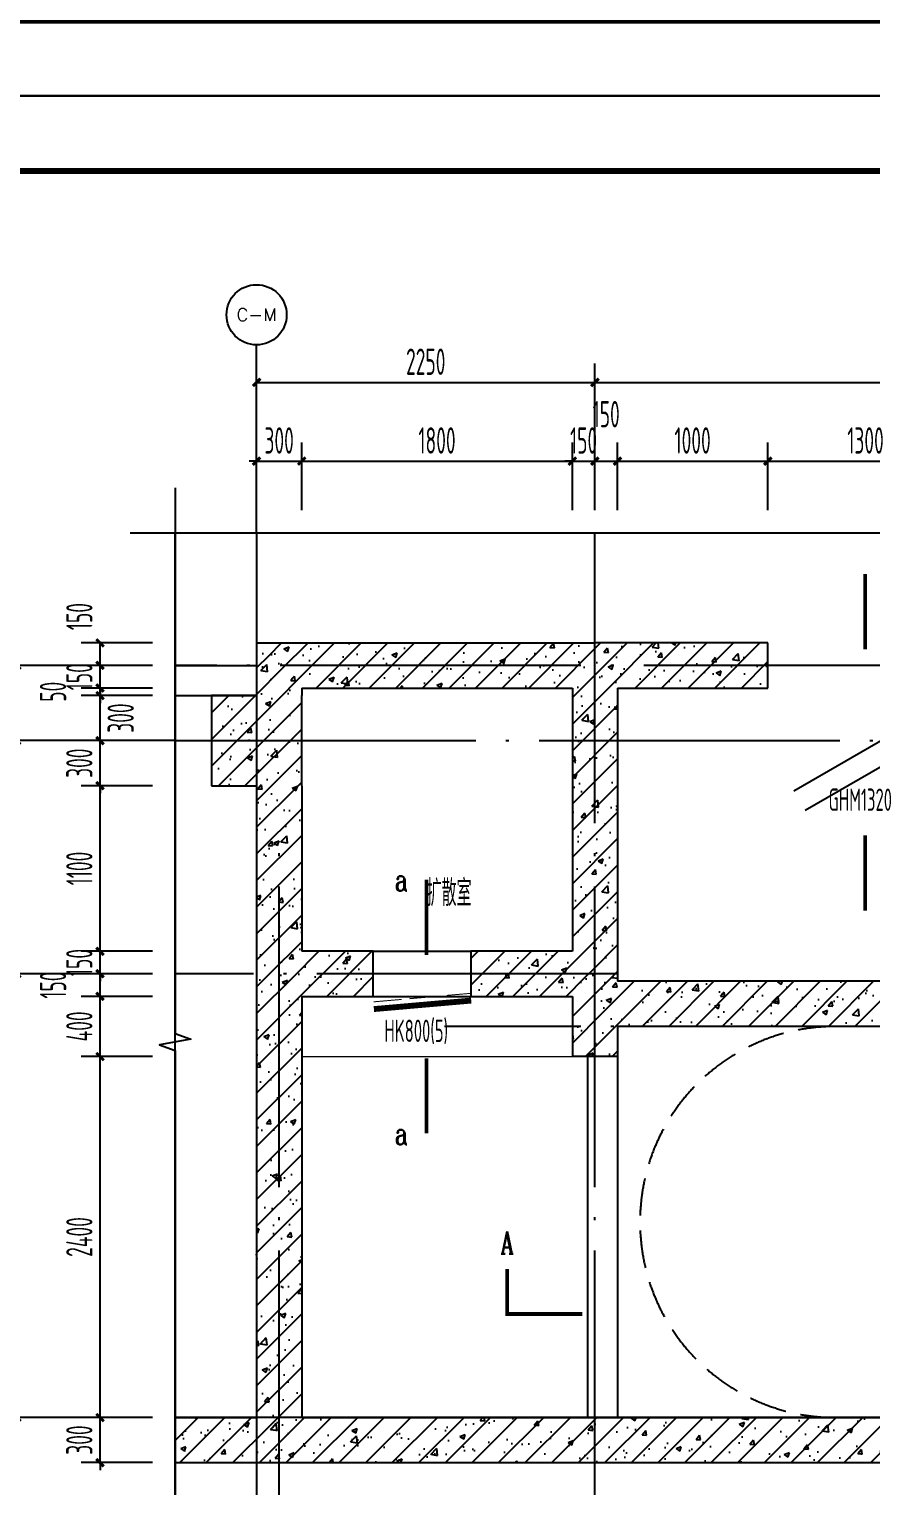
# Model space of a CAD drawing. Extents: x -473190 to 2138458, y -81875 to 2633646.
# Drawn here: x 1350674 to 1356273, y -31717 to -22032 of the extents above; entities that cross this region are included whole.
import ezdxf
from ezdxf.enums import TextEntityAlignment as Align

# ---------------------------------------------------------------- set-up
doc = ezdxf.new("R2010")
doc.units = 0
doc.header["$LTSCALE"] = 1000
doc.linetypes.add('DASH', pattern=[0.35, 0.25, -0.1])
doc.linetypes.add('DOTE', pattern=[2.42, 2, -0.2, 0.02, -0.2])
for name, color, linetype in [('A-COLUMN', 2, 'Continuous'), ('A-WALL', 2, 'Continuous'), ('AXIS', 3, 'Continuous'), ('AXIS_TEXT', 7, 'Continuous'), ('DIM_SYMB', 3, 'Continuous'), ('DOTE', 1, 'DOTE'), ('ECA_TK', 7, 'Continuous'), ('PUB_DIM', 3, 'Continuous'), ('PUB_HATCH', 8, 'Continuous'), ('PUB_TEXT', 7, 'Continuous'), ('RF-M', 4, 'Continuous'), ('RF-MBH', 11, 'Continuous'), ('RF-QT', 30, 'Continuous'), ('STAIR', 2, 'Continuous'), ('tk', 7, 'Continuous')]:
    doc.layers.add(name, color=color, linetype=linetype)
doc.layers.add('RF-WZ', color=110, linetype='Continuous', lineweight=0)
doc.styles.add('8B2_02', font='tssdeng.shx', dxfattribs={"width": 0.6, "bigfont": 'TSSDCHN.shx'})
doc.styles.add('_TCH_AXIS', font='COMPLEX', dxfattribs={"bigfont": 'GBCBIG'})
doc.styles.add('_TCH_DIM_T3', font='tssdeng.shx', dxfattribs={"width": 0.564706, "bigfont": '@@@tssdchn.shx'})
doc.styles.add('_TCH_LABEL', font='COMPLEX', dxfattribs={"bigfont": 'GBCBIG'})
doc.styles.add('_TCH_WINDOW', font='tssdeng.shx', dxfattribs={"width": 0.8, "height": 3.5, "bigfont": 'tssdchn.shx'})
doc.styles.add('COMPLEX', font='COMPLEX.shx', dxfattribs={"width": 0.65})
doc.dimstyles.new('_TCH_ARCH&&50', dxfattribs={"dimtxt": 175, "dimasz": 50, "dimexe": 125, "dimexo": 150, "dimgap": 50, "dimtad": 1, "dimdec": 0, "dimzin": 0, "dimdsep": 46, "dimtxsty": '_TCH_DIM_T3', "dimblk": 'ARCHTICK', "dimcen": 0.09, "dimclrt": 7, "dimazin": 2, "dimtfac": 1, "dimtdec": 0, "dimtix": 1, "dimtmove": 2, "dimatfit": 3, "dimfxl": 0, "dimtolj": 1, "dimtzin": 0, "dimarcsym": 0})
pattern_1 = [(45, (-477544.96, -71625.69), (-88.388348, 88.388348), []), (50, (-477544.96, -71625.7), (358.63009, -31.376067), [37.5, -412.5]), (355, (-477544.96, -71625.7), (-69.37567, 376.09607), [30, -330]), (100.4514, (-477515.08, -71628.3), (289.25469, 344.71977), [31.870095, -350.571056]), (46.1842, (-477544.96, -71525.7), (533.62052, -82.75951), [56.25, -618.75]), (96.6356, (-477500.5, -71532.6), (467.33135, 487.05894), [47.80514, -525.8565]), (351.1842, (-477544.96, -71525.7), (467.33097, 487.0593), [45, -495]), (21, (-477494.96, -71550.7), (298.453526, -201.309445), [37.5, -412.5]), (326, (-477494.96, -71550.7), (121.657666, 362.57502), [30, -330]), (71.4514, (-477470.1, -71567.47), (420.111314, 161.26525), [31.870095, -350.571056]), (37.5, (-477544.96, -71625.69), (6.079928, 166.446927), [0, -326, 0, -335, 0, -331.25]), (7.5, (-477544.96, -71625.69), (131.534769, 197.205856), [0, -191, 0, -318.5, 0, -126.25]), (327.5, (-477656.46, -71625.69), (266.911218, -11.277436), [0, -125, 0, -390, 0, -517.5]), (317.5, (-477706.46, -71625.7), (291.593085, 50.05249), [0, -162.5, 0, -259, 0, -367.5])]

# ---------------------------------------------------------------- blocks, each defined once
blk = doc.blocks.new('10B_A1E图框')
at = {"layer": 'ECA_TK'}
blk.add_lwpolyline([(0, 0), (841, 0), (841, 594), (0, 594)], close=True, dxfattribs=at)
at = {"layer": 'ECA_TK', "const_width": 0.8}
blk.add_lwpolyline([(831, 10), (831, 584), (18, 584), (18, 10)], close=True, dxfattribs=at)
blk = doc.blocks.new('_ArchTick')
at = {"color": 0, "linetype": 'ByBlock', "const_width": 0.4}
blk.add_lwpolyline([(-0.5, -0.5), (0.5, 0.5)], dxfattribs=at)
blk = doc.blocks.new('*D2734')
at = {"layer": 'Defpoints', "color": 0, "transparency": 16777216}
for p in [(1351145.7, -26112.1), (1351645.7, -26112.1), (1351645.7, -26262.1)]:
    blk.add_point(p, dxfattribs=at)
at = {"layer": 'PUB_DIM', "color": 0, "lineweight": -2, "transparency": 16777216}
for p, q in [((1351495.7, -26112.1), (1351020.7, -26112.1)), ((1351145.7, -26262.1), (1351145.7, -26112.1)), ((1351495.7, -26262.1), (1351020.7, -26262.1))]:
    blk.add_line(p, q, dxfattribs=at)
at = {"layer": 'PUB_DIM', "color": 0, "lineweight": -2, "transparency": 16777216, "xscale": 50, "yscale": 50, "zscale": 50}
for p, rotation in [((1351145.7, -26112.1), 90), ((1351145.7, -26262.1), 270)]:
    blk.add_blockref('_ArchTick', p, dxfattribs=dict(at, rotation=rotation))
at = {"layer": 'PUB_DIM', "color": 7, "transparency": 16777216, "insert": (1351008.2, -25937.1), "char_height": 175, "attachment_point": 5, "rotation": 90, "style": '_TCH_DIM_T3'}
blk.add_mtext('\\A1;150', dxfattribs=at)
blk = doc.blocks.new('*D2735')
at = {"layer": 'Defpoints', "color": 0, "transparency": 16777216}
for p in [(1351145.7, -26262.1), (1351645.7, -26262.1), (1351645.7, -26412.1)]:
    blk.add_point(p, dxfattribs=at)
at = {"layer": 'PUB_DIM', "color": 0, "lineweight": -2, "transparency": 16777216}
for p, q in [((1351145.7, -26262.1), (1351145.7, -26212.1)), ((1351495.7, -26262.1), (1351020.7, -26262.1)), ((1351145.7, -26412.1), (1351145.7, -26262.1)), ((1351495.7, -26412.1), (1351020.7, -26412.1)), ((1351145.7, -26412.1), (1351145.7, -26462.1))]:
    blk.add_line(p, q, dxfattribs=at)
at = {"layer": 'PUB_DIM', "color": 0, "lineweight": -2, "transparency": 16777216, "xscale": 50, "yscale": 50, "zscale": 50}
for p, rotation in [((1351145.7, -26262.1), 270), ((1351145.7, -26412.1), 90)]:
    blk.add_blockref('_ArchTick', p, dxfattribs=dict(at, rotation=rotation))
at = {"layer": 'PUB_DIM', "color": 7, "transparency": 16777216, "insert": (1351008.2, -26337.1), "char_height": 175, "attachment_point": 5, "rotation": 90, "style": '_TCH_DIM_T3'}
blk.add_mtext('\\A1;150', dxfattribs=at)
blk = doc.blocks.new('*D2736')
at = {"layer": 'Defpoints', "color": 0, "transparency": 16777216}
for p in [(1351145.7, -26412.1), (1351645.7, -26412.1), (1351645.7, -26462.1)]:
    blk.add_point(p, dxfattribs=at)
at = {"layer": 'PUB_DIM', "color": 0, "lineweight": -2, "transparency": 16777216}
for p, q in [((1351495.7, -26412.1), (1351020.7, -26412.1)), ((1351145.7, -26412.1), (1351145.7, -26362.1)), ((1351145.7, -26462.1), (1351145.7, -26412.1)), ((1351495.7, -26462.1), (1351020.7, -26462.1)), ((1351145.7, -26462.1), (1351145.7, -26512.1))]:
    blk.add_line(p, q, dxfattribs=at)
at = {"layer": 'PUB_DIM', "color": 0, "lineweight": -2, "transparency": 16777216, "xscale": 50, "yscale": 50, "zscale": 50}
for p, rotation in [((1351145.7, -26412.1), 270), ((1351145.7, -26462.1), 90)]:
    blk.add_blockref('_ArchTick', p, dxfattribs=dict(at, rotation=rotation))
at = {"layer": 'PUB_DIM', "color": 7, "transparency": 16777216, "insert": (1350833.2, -26437.1), "char_height": 175, "attachment_point": 5, "rotation": 90, "style": '_TCH_DIM_T3'}
blk.add_mtext('\\A1;50', dxfattribs=at)
blk = doc.blocks.new('*D2737')
at = {"layer": 'Defpoints', "color": 0, "transparency": 16777216}
for p in [(1351145.7, -26462.1), (1351645.7, -26462.1), (1351645.7, -26762.1)]:
    blk.add_point(p, dxfattribs=at)
at = {"layer": 'PUB_DIM', "color": 0, "lineweight": -2, "transparency": 16777216}
for p, q in [((1351495.7, -26462.1), (1351020.7, -26462.1)), ((1351145.7, -26762.1), (1351145.7, -26462.1)), ((1351495.7, -26762.1), (1351020.7, -26762.1))]:
    blk.add_line(p, q, dxfattribs=at)
at = {"layer": 'PUB_DIM', "color": 0, "lineweight": -2, "transparency": 16777216, "xscale": 50, "yscale": 50, "zscale": 50}
for p, rotation in [((1351145.7, -26462.1), 90), ((1351145.7, -26762.1), 270)]:
    blk.add_blockref('_ArchTick', p, dxfattribs=dict(at, rotation=rotation))
at = {"layer": 'PUB_DIM', "color": 7, "transparency": 16777216, "insert": (1351283.2, -26612.1), "char_height": 175, "attachment_point": 5, "rotation": 90, "style": '_TCH_DIM_T3'}
blk.add_mtext('\\A1;300', dxfattribs=at)
blk = doc.blocks.new('*D2738')
at = {"layer": 'Defpoints', "color": 0, "transparency": 16777216}
for p in [(1351145.7, -26762.1), (1351645.7, -26762.1), (1351645.7, -27062.1)]:
    blk.add_point(p, dxfattribs=at)
at = {"layer": 'PUB_DIM', "color": 0, "lineweight": -2, "transparency": 16777216}
for p, q in [((1351145.7, -26762.1), (1351145.7, -26712.1)), ((1351495.7, -26762.1), (1351020.7, -26762.1)), ((1351145.7, -27062.1), (1351145.7, -26762.1)), ((1351495.7, -27062.1), (1351020.7, -27062.1)), ((1351145.7, -27062.1), (1351145.7, -27112.1))]:
    blk.add_line(p, q, dxfattribs=at)
at = {"layer": 'PUB_DIM', "color": 0, "lineweight": -2, "transparency": 16777216, "xscale": 50, "yscale": 50, "zscale": 50}
for p, rotation in [((1351145.7, -26762.1), 270), ((1351145.7, -27062.1), 90)]:
    blk.add_blockref('_ArchTick', p, dxfattribs=dict(at, rotation=rotation))
at = {"layer": 'PUB_DIM', "color": 7, "transparency": 16777216, "insert": (1351008.2, -26912.1), "char_height": 175, "attachment_point": 5, "rotation": 90, "style": '_TCH_DIM_T3'}
blk.add_mtext('\\A1;300', dxfattribs=at)
blk = doc.blocks.new('*D2739')
at = {"layer": 'Defpoints', "color": 0, "transparency": 16777216}
for p in [(1351145.7, -27062.1), (1351645.7, -27062.1), (1351645.7, -28162.1)]:
    blk.add_point(p, dxfattribs=at)
at = {"layer": 'PUB_DIM', "color": 0, "lineweight": -2, "transparency": 16777216}
for p, q in [((1351495.7, -27062.1), (1351020.7, -27062.1)), ((1351145.7, -28162.1), (1351145.7, -27062.1)), ((1351495.7, -28162.1), (1351020.7, -28162.1))]:
    blk.add_line(p, q, dxfattribs=at)
at = {"layer": 'PUB_DIM', "color": 0, "lineweight": -2, "transparency": 16777216, "xscale": 50, "yscale": 50, "zscale": 50}
for p, rotation in [((1351145.7, -27062.1), 90), ((1351145.7, -28162.1), 270)]:
    blk.add_blockref('_ArchTick', p, dxfattribs=dict(at, rotation=rotation))
at = {"layer": 'PUB_DIM', "color": 7, "transparency": 16777216, "insert": (1351008.2, -27612.1), "char_height": 175, "attachment_point": 5, "rotation": 90, "style": '_TCH_DIM_T3'}
blk.add_mtext('\\A1;1100', dxfattribs=at)
blk = doc.blocks.new('*D2740')
at = {"layer": 'Defpoints', "color": 0, "transparency": 16777216}
for p in [(1351145.7, -28162.1), (1351645.7, -28162.1), (1351645.7, -28312.1)]:
    blk.add_point(p, dxfattribs=at)
at = {"layer": 'PUB_DIM', "color": 0, "lineweight": -2, "transparency": 16777216}
for p, q in [((1351495.7, -28162.1), (1351020.7, -28162.1)), ((1351145.7, -28162.1), (1351145.7, -28112.1)), ((1351145.7, -28312.1), (1351145.7, -28162.1)), ((1351495.7, -28312.1), (1351020.7, -28312.1)), ((1351145.7, -28312.1), (1351145.7, -28362.1))]:
    blk.add_line(p, q, dxfattribs=at)
at = {"layer": 'PUB_DIM', "color": 0, "lineweight": -2, "transparency": 16777216, "xscale": 50, "yscale": 50, "zscale": 50}
for p, rotation in [((1351145.7, -28162.1), 270), ((1351145.7, -28312.1), 90)]:
    blk.add_blockref('_ArchTick', p, dxfattribs=dict(at, rotation=rotation))
at = {"layer": 'PUB_DIM', "color": 7, "transparency": 16777216, "insert": (1351008.2, -28237.1), "char_height": 175, "attachment_point": 5, "rotation": 90, "style": '_TCH_DIM_T3'}
blk.add_mtext('\\A1;150', dxfattribs=at)
blk = doc.blocks.new('*D2741')
at = {"layer": 'Defpoints', "color": 0, "transparency": 16777216}
for p in [(1351145.7, -28312.1), (1351645.7, -28312.1), (1351645.7, -28462.1)]:
    blk.add_point(p, dxfattribs=at)
at = {"layer": 'PUB_DIM', "color": 0, "lineweight": -2, "transparency": 16777216}
for p, q in [((1351495.7, -28312.1), (1351020.7, -28312.1)), ((1351145.7, -28462.1), (1351145.7, -28312.1)), ((1351495.7, -28462.1), (1351020.7, -28462.1))]:
    blk.add_line(p, q, dxfattribs=at)
at = {"layer": 'PUB_DIM', "color": 0, "lineweight": -2, "transparency": 16777216, "xscale": 50, "yscale": 50, "zscale": 50}
for p, rotation in [((1351145.7, -28312.1), 90), ((1351145.7, -28462.1), 270)]:
    blk.add_blockref('_ArchTick', p, dxfattribs=dict(at, rotation=rotation))
at = {"layer": 'PUB_DIM', "color": 7, "transparency": 16777216, "insert": (1350833.2, -28387.1), "char_height": 175, "attachment_point": 5, "rotation": 90, "style": '_TCH_DIM_T3'}
blk.add_mtext('\\A1;150', dxfattribs=at)
blk = doc.blocks.new('*D2742')
at = {"layer": 'Defpoints', "color": 0, "transparency": 16777216}
for p in [(1351145.7, -28462.1), (1351645.7, -28462.1), (1351645.7, -28862.1)]:
    blk.add_point(p, dxfattribs=at)
at = {"layer": 'PUB_DIM', "color": 0, "lineweight": -2, "transparency": 16777216}
for p, q in [((1351495.7, -28462.1), (1351020.7, -28462.1)), ((1351145.7, -28862.1), (1351145.7, -28462.1)), ((1351495.7, -28862.1), (1351020.7, -28862.1))]:
    blk.add_line(p, q, dxfattribs=at)
at = {"layer": 'PUB_DIM', "color": 0, "lineweight": -2, "transparency": 16777216, "xscale": 50, "yscale": 50, "zscale": 50}
for p, rotation in [((1351145.7, -28462.1), 90), ((1351145.7, -28862.1), 270)]:
    blk.add_blockref('_ArchTick', p, dxfattribs=dict(at, rotation=rotation))
at = {"layer": 'PUB_DIM', "color": 7, "transparency": 16777216, "insert": (1351008.2, -28662.1), "char_height": 175, "attachment_point": 5, "rotation": 90, "style": '_TCH_DIM_T3'}
blk.add_mtext('\\A1;400', dxfattribs=at)
blk = doc.blocks.new('*D2743')
at = {"layer": 'Defpoints', "color": 0, "transparency": 16777216}
for p in [(1351145.7, -28862.1), (1351645.7, -28862.1), (1351645.7, -31262.1)]:
    blk.add_point(p, dxfattribs=at)
at = {"layer": 'PUB_DIM', "color": 0, "lineweight": -2, "transparency": 16777216}
for p, q in [((1351495.7, -28862.1), (1351020.7, -28862.1)), ((1351145.7, -31262.1), (1351145.7, -28862.1)), ((1351495.7, -31262.1), (1351020.7, -31262.1))]:
    blk.add_line(p, q, dxfattribs=at)
at = {"layer": 'PUB_DIM', "color": 0, "lineweight": -2, "transparency": 16777216, "xscale": 50, "yscale": 50, "zscale": 50}
for p, rotation in [((1351145.7, -28862.1), 90), ((1351145.7, -31262.1), 270)]:
    blk.add_blockref('_ArchTick', p, dxfattribs=dict(at, rotation=rotation))
at = {"layer": 'PUB_DIM', "color": 7, "transparency": 16777216, "insert": (1351008.2, -30062.1), "char_height": 175, "attachment_point": 5, "rotation": 90, "style": '_TCH_DIM_T3'}
blk.add_mtext('\\A1;2400', dxfattribs=at)
blk = doc.blocks.new('*D2744')
at = {"layer": 'Defpoints', "color": 0, "transparency": 16777216}
for p in [(1351145.7, -31262.1), (1351645.7, -31262.1), (1351645.7, -31562.1)]:
    blk.add_point(p, dxfattribs=at)
at = {"layer": 'PUB_DIM', "color": 0, "lineweight": -2, "transparency": 16777216}
for p, q in [((1351495.7, -31262.1), (1351020.7, -31262.1)), ((1351145.7, -31262.1), (1351145.7, -31212.1)), ((1351145.7, -31562.1), (1351145.7, -31262.1)), ((1351495.7, -31562.1), (1351020.7, -31562.1)), ((1351145.7, -31562.1), (1351145.7, -31612.1))]:
    blk.add_line(p, q, dxfattribs=at)
at = {"layer": 'PUB_DIM', "color": 0, "lineweight": -2, "transparency": 16777216, "xscale": 50, "yscale": 50, "zscale": 50}
for p, rotation in [((1351145.7, -31262.1), 270), ((1351145.7, -31562.1), 90)]:
    blk.add_blockref('_ArchTick', p, dxfattribs=dict(at, rotation=rotation))
at = {"layer": 'PUB_DIM', "color": 7, "transparency": 16777216, "insert": (1351008.2, -31412.1), "char_height": 175, "attachment_point": 5, "rotation": 90, "style": '_TCH_DIM_T3'}
blk.add_mtext('\\A1;300', dxfattribs=at)
blk = doc.blocks.new('*D2745')
at = {"layer": 'Defpoints', "color": 0, "transparency": 16777216}
for p in [(1352487, -24904), (1352187, -25380.7), (1352487, -25380.7)]:
    blk.add_point(p, dxfattribs=at)
at = {"layer": 'PUB_DIM', "color": 0, "lineweight": -2, "transparency": 16777216}
for p, q in [((1352187, -25230.7), (1352187, -24779)), ((1352487, -25230.7), (1352487, -24779)), ((1352187, -24904), (1352137, -24904)), ((1352187, -24904), (1352487, -24904)), ((1352487, -24904), (1352537, -24904))]:
    blk.add_line(p, q, dxfattribs=at)
at = {"layer": 'PUB_DIM', "color": 0, "lineweight": -2, "transparency": 16777216, "xscale": 50, "yscale": 50, "zscale": 50}
blk.add_blockref('_ArchTick', (1352187, -24904), dxfattribs=at)
at = {"layer": 'PUB_DIM', "color": 0, "lineweight": -2, "transparency": 16777216, "xscale": 50, "yscale": 50, "zscale": 50, "rotation": 180}
blk.add_blockref('_ArchTick', (1352487, -24904), dxfattribs=at)
at = {"layer": 'PUB_DIM', "color": 7, "transparency": 16777216, "insert": (1352337, -24766.5), "char_height": 175, "attachment_point": 5, "style": '_TCH_DIM_T3'}
blk.add_mtext('\\A1;300', dxfattribs=at)
blk = doc.blocks.new('*D2746')
at = {"layer": 'Defpoints', "color": 0, "transparency": 16777216}
for p in [(1354287, -24904), (1352487, -25380.7), (1354287, -25380.7)]:
    blk.add_point(p, dxfattribs=at)
at = {"layer": 'PUB_DIM', "color": 0, "lineweight": -2, "transparency": 16777216}
for p, q in [((1352487, -25230.7), (1352487, -24779)), ((1354287, -25230.7), (1354287, -24779)), ((1352487, -24904), (1354287, -24904))]:
    blk.add_line(p, q, dxfattribs=at)
at = {"layer": 'PUB_DIM', "color": 0, "lineweight": -2, "transparency": 16777216, "xscale": 50, "yscale": 50, "zscale": 50, "rotation": 180}
blk.add_blockref('_ArchTick', (1352487, -24904), dxfattribs=at)
at = {"layer": 'PUB_DIM', "color": 0, "lineweight": -2, "transparency": 16777216, "xscale": 50, "yscale": 50, "zscale": 50}
blk.add_blockref('_ArchTick', (1354287, -24904), dxfattribs=at)
at = {"layer": 'PUB_DIM', "color": 7, "transparency": 16777216, "insert": (1353387, -24766.5), "char_height": 175, "attachment_point": 5, "style": '_TCH_DIM_T3'}
blk.add_mtext('\\A1;1800', dxfattribs=at)
blk = doc.blocks.new('*D2747')
at = {"layer": 'Defpoints', "color": 0, "transparency": 16777216}
for p in [(1354437, -24904), (1354287, -25380.7), (1354437, -25380.7)]:
    blk.add_point(p, dxfattribs=at)
at = {"layer": 'PUB_DIM', "color": 0, "lineweight": -2, "transparency": 16777216}
for p, q in [((1354287, -25230.7), (1354287, -24779)), ((1354437, -25230.7), (1354437, -24779)), ((1354287, -24904), (1354237, -24904)), ((1354287, -24904), (1354437, -24904)), ((1354437, -24904), (1354487, -24904))]:
    blk.add_line(p, q, dxfattribs=at)
at = {"layer": 'PUB_DIM', "color": 0, "lineweight": -2, "transparency": 16777216, "xscale": 50, "yscale": 50, "zscale": 50}
blk.add_blockref('_ArchTick', (1354287, -24904), dxfattribs=at)
at = {"layer": 'PUB_DIM', "color": 0, "lineweight": -2, "transparency": 16777216, "xscale": 50, "yscale": 50, "zscale": 50, "rotation": 180}
blk.add_blockref('_ArchTick', (1354437, -24904), dxfattribs=at)
at = {"layer": 'PUB_DIM', "color": 7, "transparency": 16777216, "insert": (1354362, -24766.5), "char_height": 175, "attachment_point": 5, "style": '_TCH_DIM_T3'}
blk.add_mtext('\\A1;150', dxfattribs=at)
blk = doc.blocks.new('*D2748')
at = {"layer": 'Defpoints', "color": 0, "transparency": 16777216}
for p in [(1354587, -24904), (1354437, -25380.7), (1354587, -25380.7)]:
    blk.add_point(p, dxfattribs=at)
at = {"layer": 'PUB_DIM', "color": 0, "lineweight": -2, "transparency": 16777216}
for p, q in [((1354437, -25230.7), (1354437, -24779)), ((1354587, -25230.7), (1354587, -24779)), ((1354437, -24904), (1354587, -24904))]:
    blk.add_line(p, q, dxfattribs=at)
at = {"layer": 'PUB_DIM', "color": 0, "lineweight": -2, "transparency": 16777216, "xscale": 50, "yscale": 50, "zscale": 50, "rotation": 180}
blk.add_blockref('_ArchTick', (1354437, -24904), dxfattribs=at)
at = {"layer": 'PUB_DIM', "color": 0, "lineweight": -2, "transparency": 16777216, "xscale": 50, "yscale": 50, "zscale": 50}
blk.add_blockref('_ArchTick', (1354587, -24904), dxfattribs=at)
at = {"layer": 'PUB_DIM', "color": 7, "transparency": 16777216, "insert": (1354512, -24591.5), "char_height": 175, "attachment_point": 5, "style": '_TCH_DIM_T3'}
blk.add_mtext('\\A1;150', dxfattribs=at)
blk = doc.blocks.new('*D2749')
at = {"layer": 'Defpoints', "color": 0, "transparency": 16777216}
for p in [(1355587, -24904), (1354587, -25380.7), (1355587, -25380.7)]:
    blk.add_point(p, dxfattribs=at)
at = {"layer": 'PUB_DIM', "color": 0, "lineweight": -2, "transparency": 16777216}
for p, q in [((1354587, -25230.7), (1354587, -24779)), ((1355587, -25230.7), (1355587, -24779)), ((1354587, -24904), (1355587, -24904))]:
    blk.add_line(p, q, dxfattribs=at)
at = {"layer": 'PUB_DIM', "color": 0, "lineweight": -2, "transparency": 16777216, "xscale": 50, "yscale": 50, "zscale": 50, "rotation": 180}
blk.add_blockref('_ArchTick', (1354587, -24904), dxfattribs=at)
at = {"layer": 'PUB_DIM', "color": 0, "lineweight": -2, "transparency": 16777216, "xscale": 50, "yscale": 50, "zscale": 50}
blk.add_blockref('_ArchTick', (1355587, -24904), dxfattribs=at)
at = {"layer": 'PUB_DIM', "color": 7, "transparency": 16777216, "insert": (1355087, -24766.5), "char_height": 175, "attachment_point": 5, "style": '_TCH_DIM_T3'}
blk.add_mtext('\\A1;1000', dxfattribs=at)
blk = doc.blocks.new('*D2750')
at = {"layer": 'Defpoints', "color": 0, "transparency": 16777216}
for p in [(1356887, -24904), (1355587, -25380.7), (1356887, -25380.7)]:
    blk.add_point(p, dxfattribs=at)
at = {"layer": 'PUB_DIM', "color": 0, "lineweight": -2, "transparency": 16777216}
for p, q in [((1355587, -25230.7), (1355587, -24779)), ((1356887, -25230.7), (1356887, -24779)), ((1355587, -24904), (1356887, -24904))]:
    blk.add_line(p, q, dxfattribs=at)
at = {"layer": 'PUB_DIM', "color": 0, "lineweight": -2, "transparency": 16777216, "xscale": 50, "yscale": 50, "zscale": 50, "rotation": 180}
blk.add_blockref('_ArchTick', (1355587, -24904), dxfattribs=at)
at = {"layer": 'PUB_DIM', "color": 0, "lineweight": -2, "transparency": 16777216, "xscale": 50, "yscale": 50, "zscale": 50}
blk.add_blockref('_ArchTick', (1356887, -24904), dxfattribs=at)
at = {"layer": 'PUB_DIM', "color": 7, "transparency": 16777216, "insert": (1356237, -24766.5), "char_height": 175, "attachment_point": 5, "style": '_TCH_DIM_T3'}
blk.add_mtext('\\A1;1300', dxfattribs=at)
blk = doc.blocks.new('*D2771')
at = {"layer": 'Defpoints', "color": 0, "transparency": 16777216}
for p in [(1354437, -24380.3), (1352187, -25380.7), (1354437, -25380.7)]:
    blk.add_point(p, dxfattribs=at)
at = {"layer": 'PUB_DIM', "color": 0, "lineweight": -2, "transparency": 16777216}
for p, q in [((1352187, -25230.7), (1352187, -24255.3)), ((1354437, -25230.7), (1354437, -24255.3)), ((1352187, -24380.3), (1354437, -24380.3))]:
    blk.add_line(p, q, dxfattribs=at)
at = {"layer": 'PUB_DIM', "color": 0, "lineweight": -2, "transparency": 16777216, "xscale": 50, "yscale": 50, "zscale": 50, "rotation": 180}
blk.add_blockref('_ArchTick', (1352187, -24380.3), dxfattribs=at)
at = {"layer": 'PUB_DIM', "color": 0, "lineweight": -2, "transparency": 16777216, "xscale": 50, "yscale": 50, "zscale": 50}
blk.add_blockref('_ArchTick', (1354437, -24380.3), dxfattribs=at)
at = {"layer": 'PUB_DIM', "color": 7, "transparency": 16777216, "insert": (1353312, -24242.8), "char_height": 175, "attachment_point": 5, "style": '_TCH_DIM_T3'}
blk.add_mtext('\\A1;2250', dxfattribs=at)
blk = doc.blocks.new('*D2772')
at = {"layer": 'Defpoints', "color": 0, "transparency": 16777216}
for p in [(1358687.1, -24380.3), (1354437, -25380.7), (1358687.1, -25380.7)]:
    blk.add_point(p, dxfattribs=at)
at = {"layer": 'PUB_DIM', "color": 0, "lineweight": -2, "transparency": 16777216}
for p, q in [((1354437, -25230.7), (1354437, -24255.3)), ((1358687.1, -25230.7), (1358687.1, -24255.3)), ((1354437, -24380.3), (1358687.1, -24380.3))]:
    blk.add_line(p, q, dxfattribs=at)
at = {"layer": 'PUB_DIM', "color": 0, "lineweight": -2, "transparency": 16777216, "xscale": 50, "yscale": 50, "zscale": 50, "rotation": 180}
blk.add_blockref('_ArchTick', (1354437, -24380.3), dxfattribs=at)
at = {"layer": 'PUB_DIM', "color": 0, "lineweight": -2, "transparency": 16777216, "xscale": 50, "yscale": 50, "zscale": 50}
blk.add_blockref('_ArchTick', (1358687.1, -24380.3), dxfattribs=at)
at = {"layer": 'PUB_DIM', "color": 7, "transparency": 16777216, "insert": (1356562.1, -24242.8), "char_height": 175, "attachment_point": 5, "style": '_TCH_DIM_T3'}
blk.add_mtext('\\A1;4250', dxfattribs=at)
blk = doc.blocks.new('*D2775')
at = {"layer": 'Defpoints', "color": 0, "transparency": 16777216}
for p in [(1350592.2, -26262.1), (1351645.7, -26262.1), (1351645.7, -26762.1)]:
    blk.add_point(p, dxfattribs=at)
at = {"layer": 'PUB_DIM', "color": 0, "lineweight": -2, "transparency": 16777216}
for p, q in [((1351495.7, -26262.1), (1350467.2, -26262.1)), ((1350592.2, -26762.1), (1350592.2, -26262.1)), ((1351495.7, -26762.1), (1350467.2, -26762.1))]:
    blk.add_line(p, q, dxfattribs=at)
at = {"layer": 'PUB_DIM', "color": 0, "lineweight": -2, "transparency": 16777216, "xscale": 50, "yscale": 50, "zscale": 50}
for p, rotation in [((1350592.2, -26262.1), 90), ((1350592.2, -26762.1), 270)]:
    blk.add_blockref('_ArchTick', p, dxfattribs=dict(at, rotation=rotation))
at = {"layer": 'PUB_DIM', "color": 7, "transparency": 16777216, "insert": (1350454.7, -26512.1), "char_height": 175, "attachment_point": 5, "rotation": 90, "style": '_TCH_DIM_T3'}
blk.add_mtext('\\A1;500', dxfattribs=at)
blk = doc.blocks.new('*D2776')
at = {"layer": 'Defpoints', "color": 0, "transparency": 16777216}
for p in [(1350592.2, -26762.1), (1351645.7, -26762.1), (1351645.7, -28312.1)]:
    blk.add_point(p, dxfattribs=at)
at = {"layer": 'PUB_DIM', "color": 0, "lineweight": -2, "transparency": 16777216}
for p, q in [((1351495.7, -26762.1), (1350467.2, -26762.1)), ((1350592.2, -28312.1), (1350592.2, -26762.1)), ((1351495.7, -28312.1), (1350467.2, -28312.1))]:
    blk.add_line(p, q, dxfattribs=at)
at = {"layer": 'PUB_DIM', "color": 0, "lineweight": -2, "transparency": 16777216, "xscale": 50, "yscale": 50, "zscale": 50}
for p, rotation in [((1350592.2, -26762.1), 90), ((1350592.2, -28312.1), 270)]:
    blk.add_blockref('_ArchTick', p, dxfattribs=dict(at, rotation=rotation))
at = {"layer": 'PUB_DIM', "color": 7, "transparency": 16777216, "insert": (1350454.7, -27537.1), "char_height": 175, "attachment_point": 5, "rotation": 90, "style": '_TCH_DIM_T3'}
blk.add_mtext('\\A1;1550', dxfattribs=at)
blk = doc.blocks.new('*D2777')
at = {"layer": 'Defpoints', "color": 0, "transparency": 16777216}
for p in [(1350592.2, -28312.1), (1351645.7, -28312.1), (1351645.7, -31262.1)]:
    blk.add_point(p, dxfattribs=at)
at = {"layer": 'PUB_DIM', "color": 0, "lineweight": -2, "transparency": 16777216}
for p, q in [((1351495.7, -28312.1), (1350467.2, -28312.1)), ((1350592.2, -31262.1), (1350592.2, -28312.1)), ((1351495.7, -31262.1), (1350467.2, -31262.1))]:
    blk.add_line(p, q, dxfattribs=at)
at = {"layer": 'PUB_DIM', "color": 0, "lineweight": -2, "transparency": 16777216, "xscale": 50, "yscale": 50, "zscale": 50}
for p, rotation in [((1350592.2, -28312.1), 90), ((1350592.2, -31262.1), 270)]:
    blk.add_blockref('_ArchTick', p, dxfattribs=dict(at, rotation=rotation))
at = {"layer": 'PUB_DIM', "color": 7, "transparency": 16777216, "insert": (1350454.7, -29787.1), "char_height": 175, "attachment_point": 5, "rotation": 90, "style": '_TCH_DIM_T3'}
blk.add_mtext('\\A1;2950', dxfattribs=at)
blk = doc.blocks.new('$DorLib2D$00000180')
at = {"color": 0}
for p, q in [((-0.5571, 0.2418), (0.3089, 0.7418)), ((-0.5, 0.1429), (0.366, 0.6429))]:
    blk.add_line(p, q, dxfattribs=at)
blk = doc.blocks.new('$DorLib2D$00000249')
at = {"color": 0}
for points, const_width in [([(-0.504, 0.274), (0.492, 0.361)], 0.06), ([(-0.5, 0.2), (-0.254, 0.221)], 0.01), ([(-0.156, 0.23), (0.13, 0.255)], 0.01), ([(0.207, 0.262), (0.496, 0.287)], 0.01)]:
    blk.add_lwpolyline(points, dxfattribs=dict(at, const_width=const_width))
blk = doc.blocks.new('_AXISO')
blk.add_circle((0, 0), 0.5)
at = {"layer": 'AXIS_TEXT', "style": 'COMPLEX', "width": 1.041667}
blk.add_attdef('A', text='', height=0.56, dxfattribs=at).set_placement((-0.25, -0.28), (0.25, -0.28), align=Align.FIT)

msp = doc.modelspace()

# ---------------------------------------------------------------- hatches: boundary and pattern name
at = {"layer": 'PUB_HATCH'}
h = msp.add_hatch(dxfattribs=at)
h.set_pattern_fill('钢筋混凝土', color=256, scale=50, style=0)
h.set_pattern_definition(pattern_1)
h.paths.add_polyline_path([(1352187, -26112.1), (1352487, -26412.1), (1354287, -26412.1), (1354437, -26312.1), (1354437, -26112.1)])
h = msp.add_hatch(dxfattribs=at)
h.set_pattern_fill('钢筋混凝土', color=256, scale=50, style=0)
h.set_pattern_definition(pattern_1)
h.paths.add_polyline_path([(1352187, -26462.1), (1352487, -26462.1), (1352487, -26412.1), (1352187, -26112.1)])
h = msp.add_hatch(dxfattribs=at)
h.set_pattern_fill('钢筋混凝土', color=256, scale=50, style=0)
h.set_pattern_definition(pattern_1)
h.paths.add_polyline_path([(1354587, -26412.1), (1355587, -26412.1), (1355587, -26112.1), (1354437, -26112.1), (1354437, -26312.1)])
h = msp.add_hatch(dxfattribs=at)
h.set_pattern_fill('钢筋混凝土', color=256, scale=50, style=0)
h.set_pattern_definition(pattern_1)
h.paths.add_polyline_path([(1354437, -26312.1), (1354287, -26412.1), (1354287, -28162.1), (1354407, -28282.1), (1354587, -28312.1), (1354587, -26412.1)])
h = msp.add_hatch(dxfattribs=at)
h.set_pattern_fill('钢筋混凝土', color=256, scale=50, style=0)
h.set_pattern_definition(pattern_1)
h.paths.add_polyline_path([(1351887, -27062.1), (1352487, -27062.1), (1352487, -26462.1), (1351887, -26462.1)])
h = msp.add_hatch(dxfattribs=at)
h.set_pattern_fill('钢筋混凝土', color=256, scale=50, style=0)
h.set_pattern_definition(pattern_1)
h.paths.add_polyline_path([(1352487, -27062.1), (1352187, -27062.1), (1352187, -28312.1), (1352427, -28312.1), (1352487, -28162.1)])
h = msp.add_hatch(dxfattribs=at)
h.set_pattern_fill('钢筋混凝土', color=256, scale=50, style=0)
h.set_pattern_definition(pattern_1)
h.paths.add_polyline_path([(1352487, -28462.1), (1352962, -28462.1), (1352962, -28162.1), (1352487, -28162.1), (1352427, -28312.1)])
h = msp.add_hatch(dxfattribs=at)
h.set_pattern_fill('钢筋混凝土', color=256, scale=50, style=0)
h.set_pattern_definition(pattern_1)
h.paths.add_polyline_path([(1354287, -28162.1), (1353612, -28162.1), (1353612, -28462.1), (1354287, -28462.1), (1354407, -28282.1)])
h = msp.add_hatch(dxfattribs=at)
h.set_pattern_fill('钢筋混凝土', color=256, scale=50, style=0)
h.set_pattern_definition(pattern_1)
h.paths.add_polyline_path([(1352427, -28312.1), (1352187, -28312.1), (1352187, -31262.1), (1352337, -31362.1), (1352487, -31262.1), (1352487, -28462.1)])
h = msp.add_hatch(dxfattribs=at)
h.set_pattern_fill('钢筋混凝土', color=256, scale=50, style=0)
h.set_pattern_definition(pattern_1)
h.paths.add_polyline_path([(1354407, -28282.1), (1354287, -28462.1), (1354287, -28662.1), (1354467, -28542.1), (1354587, -28362.1), (1354587, -28312.1)])
h = msp.add_hatch(dxfattribs=at)
h.set_pattern_fill('钢筋混凝土', color=256, scale=50, style=0)
h.set_pattern_definition(pattern_1)
h.paths.add_polyline_path([(1358887.1, -28662.1), (1358587.1, -28362.1), (1354587, -28362.1), (1354467, -28542.1), (1354587, -28662.1)])
h = msp.add_hatch(dxfattribs=at)
h.set_pattern_fill('钢筋混凝土', color=256, scale=50, style=0)
h.set_pattern_definition(pattern_1)
h.paths.add_polyline_path([(1354467, -28542.1), (1354287, -28662.1), (1354287, -28862.1), (1354587, -28862.1), (1354587, -28662.1)])
h = msp.add_hatch(dxfattribs=at)
h.set_pattern_fill('钢筋混凝土', color=256, scale=50, style=0)
h.set_pattern_definition(pattern_1)
h.paths.add_polyline_path([(1351645.7, -31562.1), (1352337, -31562.1), (1352337, -31362.1), (1352187, -31262.1), (1351645.7, -31262.1)])
h = msp.add_hatch(dxfattribs=at)
h.set_pattern_fill('钢筋混凝土', color=256, scale=50, style=0)
h.set_pattern_definition(pattern_1)
h.paths.add_polyline_path([(1352337, -31362.1), (1352337, -31562.1), (1354437, -31562.1), (1354437, -31262.1), (1352487, -31262.1)])
h = msp.add_hatch(dxfattribs=at)
h.set_pattern_fill('钢筋混凝土', color=256, scale=50, style=0)
h.set_pattern_definition(pattern_1)
h.paths.add_polyline_path([(1354437, -31262.1), (1354437, -31562.1), (1360987, -31562.1), (1361020.3, -31362.1), (1360887, -31262.1)])

# ---------------------------------------------------------------- linework, layer by layer
msp.add_line((1361629.9, -31262.1), (1351645.7, -31262.1))
msp.add_lwpolyline([(1351645.7, -25380.7), (1361603.1, -25380.7), (1361603.1, -32151), (1351645.7, -32151)], close=True)
at = {"layer": 'A-COLUMN'}
for p, q in [((1352187, -26462.1), (1351887, -26462.1)), ((1351887, -26462.1), (1351887, -27062.1)), ((1352487, -27062.1), (1352487, -26462.1)), ((1351887, -27062.1), (1352187, -27062.1))]:
    msp.add_line(p, q, dxfattribs=at)
at = {"layer": 'A-WALL'}
for p, q in [((1351645.7, -26262.1), (1352187, -26262.1)), ((1351645.7, -26262.1), (1351645.7, -26462.1)), ((1352187, -26262.1), (1352187, -26462.1)), ((1351645.7, -26462.1), (1352187, -26462.1)), ((1354387, -28862.1), (1354387, -31262.1)), ((1354587, -28862.1), (1354587, -31262.1))]:
    msp.add_line(p, q, dxfattribs=at)
at = {"layer": 'AXIS'}
for p, q in [((1352187, -25380.7), (1352187, -24130.7)), ((1351645.7, -26762.1), (1350395.7, -26762.1))]:
    msp.add_line(p, q, dxfattribs=at)
at = {"layer": 'DIM_SYMB'}
for points in [[(1351645.7, -25080.7), (1351645.7, -28709.6), (1351750.7, -28747.8), (1351540.7, -28784.8), (1351645.7, -28822.1), (1351645.7, -32451)], [(1351345.7, -25380.7), (1356568.1, -25380.7), (1356606.3, -25275.7), (1356643.4, -25485.7), (1356680.6, -25380.7), (1361903.1, -25380.7)]]:
    msp.add_lwpolyline(points, dxfattribs=at)
at = {"layer": 'DIM_SYMB', "const_width": 25}
for points in [[(1356235.1, -25655.2), (1356235.1, -26155.2)], [(1356235.1, -27391.5), (1356235.1, -27891.5)], [(1353317.7, -27687.2), (1353317.7, -28187.2)], [(1353317.7, -28873.6), (1353317.7, -29373.6)], [(1353853.5, -30273.9), (1353853.5, -30573.9), (1354353.5, -30573.9)]]:
    msp.add_lwpolyline(points, dxfattribs=at)
at = {"layer": 'DOTE'}
for p, q in [((1352187, -25380.7), (1352187, -32333.3)), ((1354437, -32151), (1354437, -25380.7)), ((1361603.1, -26262.1), (1351645.7, -26262.1)), ((1351645.7, -26762.1), (1361629.9, -26762.1)), ((1352337, -32151), (1352337, -27312.1)), ((1354587, -28312.1), (1351645.7, -28312.1)), ((1361603.1, -28662.1), (1353437, -28662.1)), ((1361603.1, -31262.1), (1351645.7, -31262.1))]:
    msp.add_line(p, q, dxfattribs=at)
at = {"layer": 'RF-M'}
for p, q in [((1352962, -28162.1), (1353612, -28162.1)), ((1352962, -28462.1), (1353612, -28462.1))]:
    msp.add_line(p, q, dxfattribs=at)
at = {"layer": 'RF-M', "lineweight": 15}
msp.add_line((1352487, -28861.8), (1354387, -28861.8), dxfattribs=at)
at = {"layer": 'RF-QT'}
for p, q in [((1352187, -26112.1), (1354437, -26112.1)), ((1352187, -26112.1), (1352187, -26462.1)), ((1355587, -26112.1), (1354437, -26112.1)), ((1355587, -26412.1), (1355587, -26112.1)), ((1352487, -26412.1), (1354287, -26412.1)), ((1352487, -26412.1), (1352487, -26462.1)), ((1354287, -26412.1), (1354287, -28162.1)), ((1354587, -26412.1), (1354587, -28312.1)), ((1354587, -26412.1), (1355587, -26412.1)), ((1352187, -27062.1), (1352187, -28312.1)), ((1352487, -27062.1), (1352487, -28162.1)), ((1352962, -28162.1), (1352487, -28162.1)), ((1352962, -28462.1), (1352962, -28162.1)), ((1354287, -28162.1), (1353612, -28162.1)), ((1353612, -28162.1), (1353612, -28462.1)), ((1352187, -28312.1), (1352187, -31262.1)), ((1354587, -28312.1), (1354587, -28362.1)), ((1358587.1, -28362.1), (1354587, -28362.1)), ((1352487, -28462.1), (1352962, -28462.1)), ((1352487, -28462.1), (1352487, -31262.1)), ((1353612, -28462.1), (1354287, -28462.1)), ((1354287, -28462.1), (1354287, -28662.1)), ((1354287, -28662.1), (1354287, -28862.1)), ((1358887.1, -28662.1), (1354587, -28662.1)), ((1354587, -28662.1), (1354587, -28862.1)), ((1354587, -28862.1), (1354287, -28862.1)), ((1351645.7, -31262.1), (1352187, -31262.1)), ((1351645.7, -31262.1), (1351645.7, -31562.1)), ((1352487, -31262.1), (1354437, -31262.1)), ((1354437, -31262.1), (1360887, -31262.1)), ((1351645.7, -31562.1), (1352337, -31562.1)), ((1352337, -31562.1), (1354437, -31562.1)), ((1354437, -31562.1), (1360987, -31562.1))]:
    msp.add_line(p, q, dxfattribs=at)
at = {"layer": 'STAIR', "color": 9, "linetype": 'DASH'}
msp.add_arc((1356037, -29962.1), 1300, 90, 270, dxfattribs=at)

# ---------------------------------------------------------------- block references
at = {"layer": 'AXIS'}
ref = msp.add_blockref('_AXISO', (1352187, -23930.7), dxfattribs=dict(at, xscale=400, yscale=400, zscale=400))
ref.add_attrib('A', 'C-M', dxfattribs={"layer": 'AXIS_TEXT', "height": 82.62, "style": '_TCH_AXIS'}).set_placement((1352053.2, -23972), (1352320.8, -23972), align=Align.FIT)
at = {"layer": 'RF-M'}
ref = msp.add_blockref('$DorLib2D$00000180', (1356237, -26262.1), dxfattribs=dict(at, xscale=-1300, yscale=-1300, zscale=300, rotation=3.452641713700593e-11))
ref.add_attrib('A', 'GHM1320', (1355991.3, -27229.1), dxfattribs={"layer": 'RF-MBH', "height": 148.75, "style": '_TCH_WINDOW', "width": 0.564706})
at = {"layer": 'RF-M', "lineweight": 15}
ref = msp.add_blockref('$DorLib2D$00000249', (1353287, -28312.1), dxfattribs=dict(at, xscale=-650, yscale=-650, zscale=300, rotation=3.176241243583552e-11))
ref.add_attrib('A', 'HK800(5)', (1353036.6, -28765.5), dxfattribs={"layer": 'RF-MBH', "lineweight": 15, "height": 148.75, "style": '_TCH_WINDOW', "width": 0.564706})
at = {"layer": 'tk', "xscale": 50, "yscale": 50, "zscale": 50}
for p in [(1348313.1, -22474.7), (1348313.1, -52174.7)]:
    msp.add_blockref('10B_A1E图框', p, dxfattribs=at)

# ---------------------------------------------------------------- texts
at = {"layer": 'PUB_TEXT', "style": '_TCH_LABEL', "width": 0.705882}
for s, p in [('a', (1353105.2, -27761.6)), ('a', (1353105.2, -29447.9)), ('A', (1353808.5, -30173.3))]:
    msp.add_text(s, height=148.8, dxfattribs=at).set_placement(p)
at = {"layer": 'RF-WZ', "style": '8B2_02', "width": 0.6}
msp.add_text('扩散室', height=175, dxfattribs=at).set_placement((1353317.7, -27862.2))

# ---------------------------------------------------------------- dimensions: what is measured, and where the dimension line sits
at = {"layer": 'PUB_DIM'}
for p1, p2, distance, picture, middle in [((1352187, -25380.7), (1354437, -25380.7), 1000.4, '*D2771', (1353312, -24242.8)), ((1354437, -25380.7), (1358687.1, -25380.7), 1000.4, '*D2772', (1356562.1, -24242.8)), ((1352187, -25380.7), (1352487, -25380.7), 476.7, '*D2745', (1352337, -24766.5)), ((1352487, -25380.7), (1354287, -25380.7), 476.7, '*D2746', (1353387, -24766.5)), ((1354287, -25380.7), (1354437, -25380.7), 476.7, '*D2747', (1354362, -24766.5)), ((1354587, -25380.7), (1355587, -25380.7), 476.7, '*D2749', (1355087, -24766.5)), ((1355587, -25380.7), (1356887, -25380.7), 476.7, '*D2750', (1356237, -24766.5)), ((1351645.7, -26412.1), (1351645.7, -26262.1), 500, '*D2735', (1351008.2, -26337.1)), ((1351645.7, -26762.1), (1351645.7, -26262.1), 1053.5, '*D2775', (1350454.7, -26512.1)), ((1351645.7, -28312.1), (1351645.7, -26762.1), 1053.5, '*D2776', (1350454.7, -27537.1)), ((1351645.7, -27062.1), (1351645.7, -26762.1), 500, '*D2738', (1351008.2, -26912.1)), ((1351645.7, -28162.1), (1351645.7, -27062.1), 500, '*D2739', (1351008.2, -27612.1)), ((1351645.7, -28312.1), (1351645.7, -28162.1), 500, '*D2740', (1351008.2, -28237.1)), ((1351645.7, -31262.1), (1351645.7, -28312.1), 1053.5, '*D2777', (1350454.7, -29787.1)), ((1351645.7, -28862.1), (1351645.7, -28462.1), 500, '*D2742', (1351008.2, -28662.1)), ((1351645.7, -31262.1), (1351645.7, -28862.1), 500, '*D2743', (1351008.2, -30062.1)), ((1351645.7, -31562.1), (1351645.7, -31262.1), 500, '*D2744', (1351008.2, -31412.1))]:
    dim = msp.add_aligned_dim(p1=p1, p2=p2, distance=distance, dimstyle='_TCH_ARCH&&50', dxfattribs=at)
    dim.commit()
    dim.dimension.update_dxf_attribs({"geometry": picture, "text_midpoint": middle})
for base, p1, p2, angle, picture, middle in [((1354587, -24904), (1354437, -25380.7), (1354587, -25380.7), 0, '*D2748', (1354512, -24591.5)), ((1351145.7, -26112.1), (1351645.7, -26262.1), (1351645.7, -26112.1), 90, '*D2734', (1351008.2, -25937.1)), ((1351145.7, -26412.1), (1351645.7, -26462.1), (1351645.7, -26412.1), 90, '*D2736', (1350833.2, -26437.1)), ((1351145.7, -26462.1), (1351645.7, -26762.1), (1351645.7, -26462.1), 90, '*D2737', (1351283.2, -26612.1)), ((1351145.7, -28312.1), (1351645.7, -28462.1), (1351645.7, -28312.1), 90, '*D2741', (1350833.2, -28387.1))]:
    dim = msp.add_linear_dim(base=base, p1=p1, p2=p2, angle=angle, dimstyle='_TCH_ARCH&&50', dxfattribs=at)
    dim.commit()
    dim.dimension.update_dxf_attribs({"geometry": picture, "text_midpoint": middle, "dimtype": 129})

doc.saveas('drawing.dxf')
